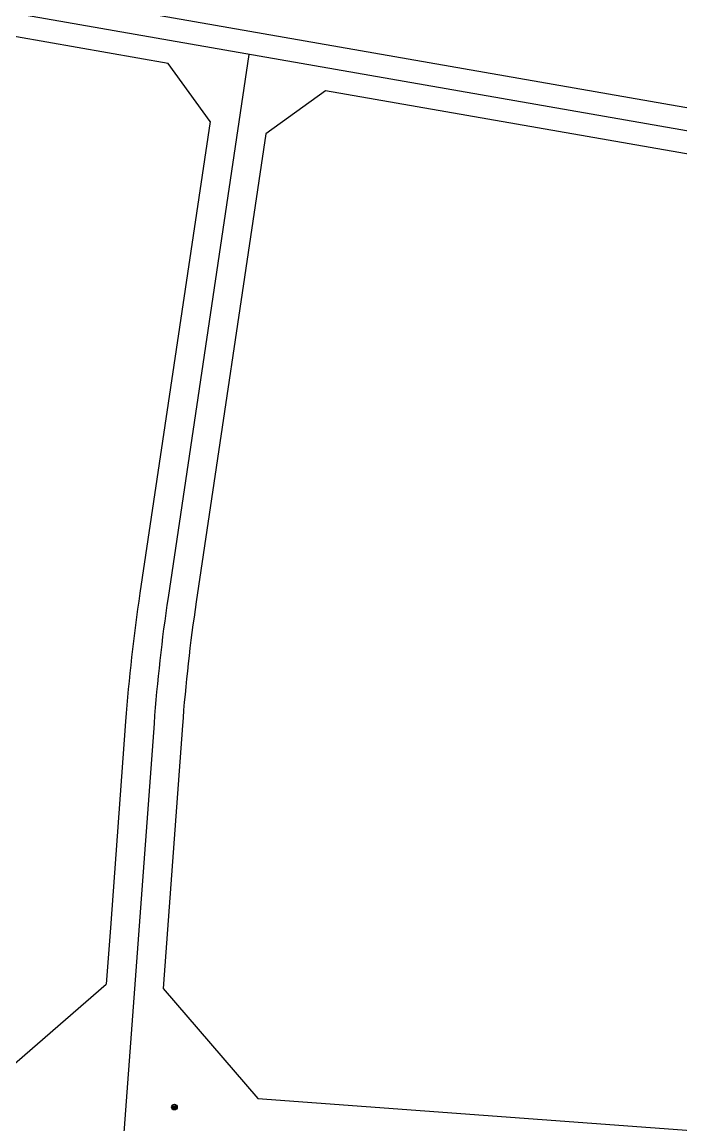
# Model space of a CAD drawing. Extents: x 529262 to 576451, y 2694391 to 2717535.
# Drawn here: x 564778.8 to 564894.5, y 2710242.4 to 2710435.9 of the extents above; entities that cross this region are included whole.
import ezdxf
from ezdxf.xclip import XClip

# ---------------------------------------------------------------- set-up
doc = ezdxf.new("R2010")
doc.units = 0
doc.header["$XCLIPFRAME"] = 0
for name, color, linetype in [('COMPONENT', 8, 'Continuous'), ('PP-COM', 7, 'Continuous'), ('RD-中线', 40, 'Continuous'), ('RD-红线', 7, 'Continuous')]:
    doc.layers.add(name, color=color, linetype=linetype)

# ---------------------------------------------------------------- blocks, each defined once
blk = doc.blocks.new('A$C19FD0107')
at = {"layer": 'RD-中线', "color": 8, "linetype": 'Continuous', "flags": 128}
for points in [[(-5819, 15908.17), (-5960.07, 15931.1, -0.262764), (-5998.44, 15961.82), (-6001.81, 15970.2, 0.259648), (-6062.29, 16019.2), (-6224.85, 16047.58, 0.140061), (-6252.17, 16044.68), (-6302.71, 16024.27, -0.114759), (-6325.09, 16020.77), (-6345.72, 16022.28)], [(-6179.36, 16039.63), (-6193.56, 15944.34, 0.018531), (-6196.02, 15922.24), (-6202.08, 15840.2)]]:
    blk.add_lwpolyline(points, format="xyb", dxfattribs=at)
at = {"layer": 'RD-红线', "color": 8, "linetype": 'Continuous', "flags": 128}
for points in [[(-5851.91, 15917.57), (-5959.42, 15935.05, -0.262764), (-5994.73, 15963.31), (-5998.09, 15971.69, 0.259648), (-6061.6, 16023.14), (-6224.16, 16051.52, 0.140061), (-6253.67, 16048.39), (-6304.21, 16027.98, -0.114759), (-6324.8, 16024.76), (-6327.16, 16024.93), (-6327.58, 16024.96)], [(-6193.52, 16038.05), (-6225.54, 16043.64, 0.140061), (-6250.67, 16040.97), (-6301.22, 16020.56, -0.106953), (-6323.72, 16016.68)], [(-5846.31, 15908.56), (-5960.71, 15927.15, -0.262764), (-6002.16, 15960.33), (-6005.52, 15968.71, 0.259648), (-6062.98, 16015.26), (-6165.93, 16033.23)], [(-6186.17, 16027.85), (-6198.5, 15945.07, 0.018531), (-6201, 15922.61), (-6203.68, 15886.38), (-6204.41, 15876.47)], [(-6176.38, 16025.69), (-6188.61, 15943.6, 0.018531), (-6191.03, 15921.87), (-6194.44, 15875.73)], [(-6177.82, 15856.46), (-5862.41, 15833.13, 0.000219), (-5859.81, 15832.94), (-5859.69, 15832.93)]]:
    blk.add_lwpolyline(points, format="xyb", dxfattribs=at)
at = {"layer": 'RD-红线', "color": 8}
for points in [[(-6186.17, 16027.85), (-6193.52, 16038.05, 0.406935)], [(-6165.93, 16033.23), (-6176.38, 16025.69, 0.42153)], [(-6223.69, 15859.85), (-6204.41, 15876.47, 0.414219)], [(-6194.44, 15875.73), (-6177.82, 15856.46, 0.414208)]]:
    blk.add_lwpolyline(points, format="xyb", dxfattribs=at)
blk = doc.blocks.new('gcbj0103')
for p, q in [((-1, 0), (1, 0)), ((-0.9, 0.43), (0.9, 0.43)), ((-0.88, -0.47), (0.88, -0.47))]:
    blk.add_line(p, q)
blk.add_circle((0, 0), 1)

msp = doc.modelspace()

# ---------------------------------------------------------------- block references
at = {"layer": 'COMPONENT', "linetype": 'Continuous', "xscale": 0.5, "yscale": 0.5}
msp.add_blockref('gcbj0103', (564805.552, 2710245.523), dxfattribs=at)
at = {"layer": 'PP-COM'}
ref = msp.add_blockref('A$C19FD0107', (570997.993, 2694390.603), dxfattribs=at)
XClip(ref).set_block_clipping_path([(-9366.4383134884, 14428.6043910822), (-3328.4480743363, 17452.7484863754)])

doc.saveas('drawing.dxf')
